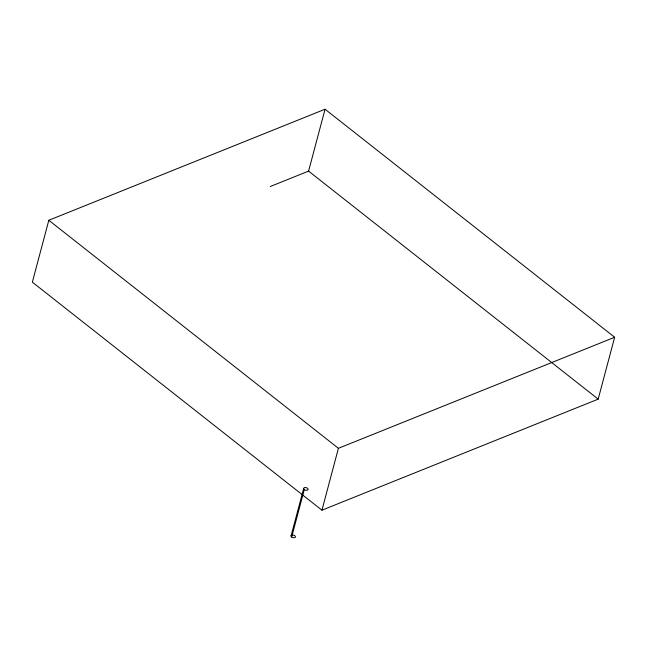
<?xml version="1.0" encoding="UTF-8"?>
<svg xmlns="http://www.w3.org/2000/svg" width="647" height="647" viewBox="0 0 647 647"><rect width="100%" height="100%" fill="white"/><g stroke="black" fill="none" stroke-linecap="round" stroke-linejoin="round"><path stroke-width="0.97" d="M48.816 220.271L32.35 282.157L321.947 510.192L598.184 399.142L614.65 337.257L325.053 109.222L48.816 220.271L338.413 448.306L614.65 337.257M270.211 186.538L308.587 171.115L325.053 109.222M291.037 535.983L303.678 488.477M291.668 537.034A2.281 1.294 14.9 0 1 292.719 535.02A2.281 1.294 14.9 0 1 295.404 537.131A2.281 1.294 14.9 0 1 291.668 537.034L304.308 489.528A2.281 1.294 14.9 0 1 305.36 487.506A2.281 1.294 14.9 0 1 308.045 489.625A2.281 1.294 14.9 0 1 304.308 489.528M321.947 510.192L338.413 448.306M308.587 171.115L598.184 399.142"/></g></svg>
